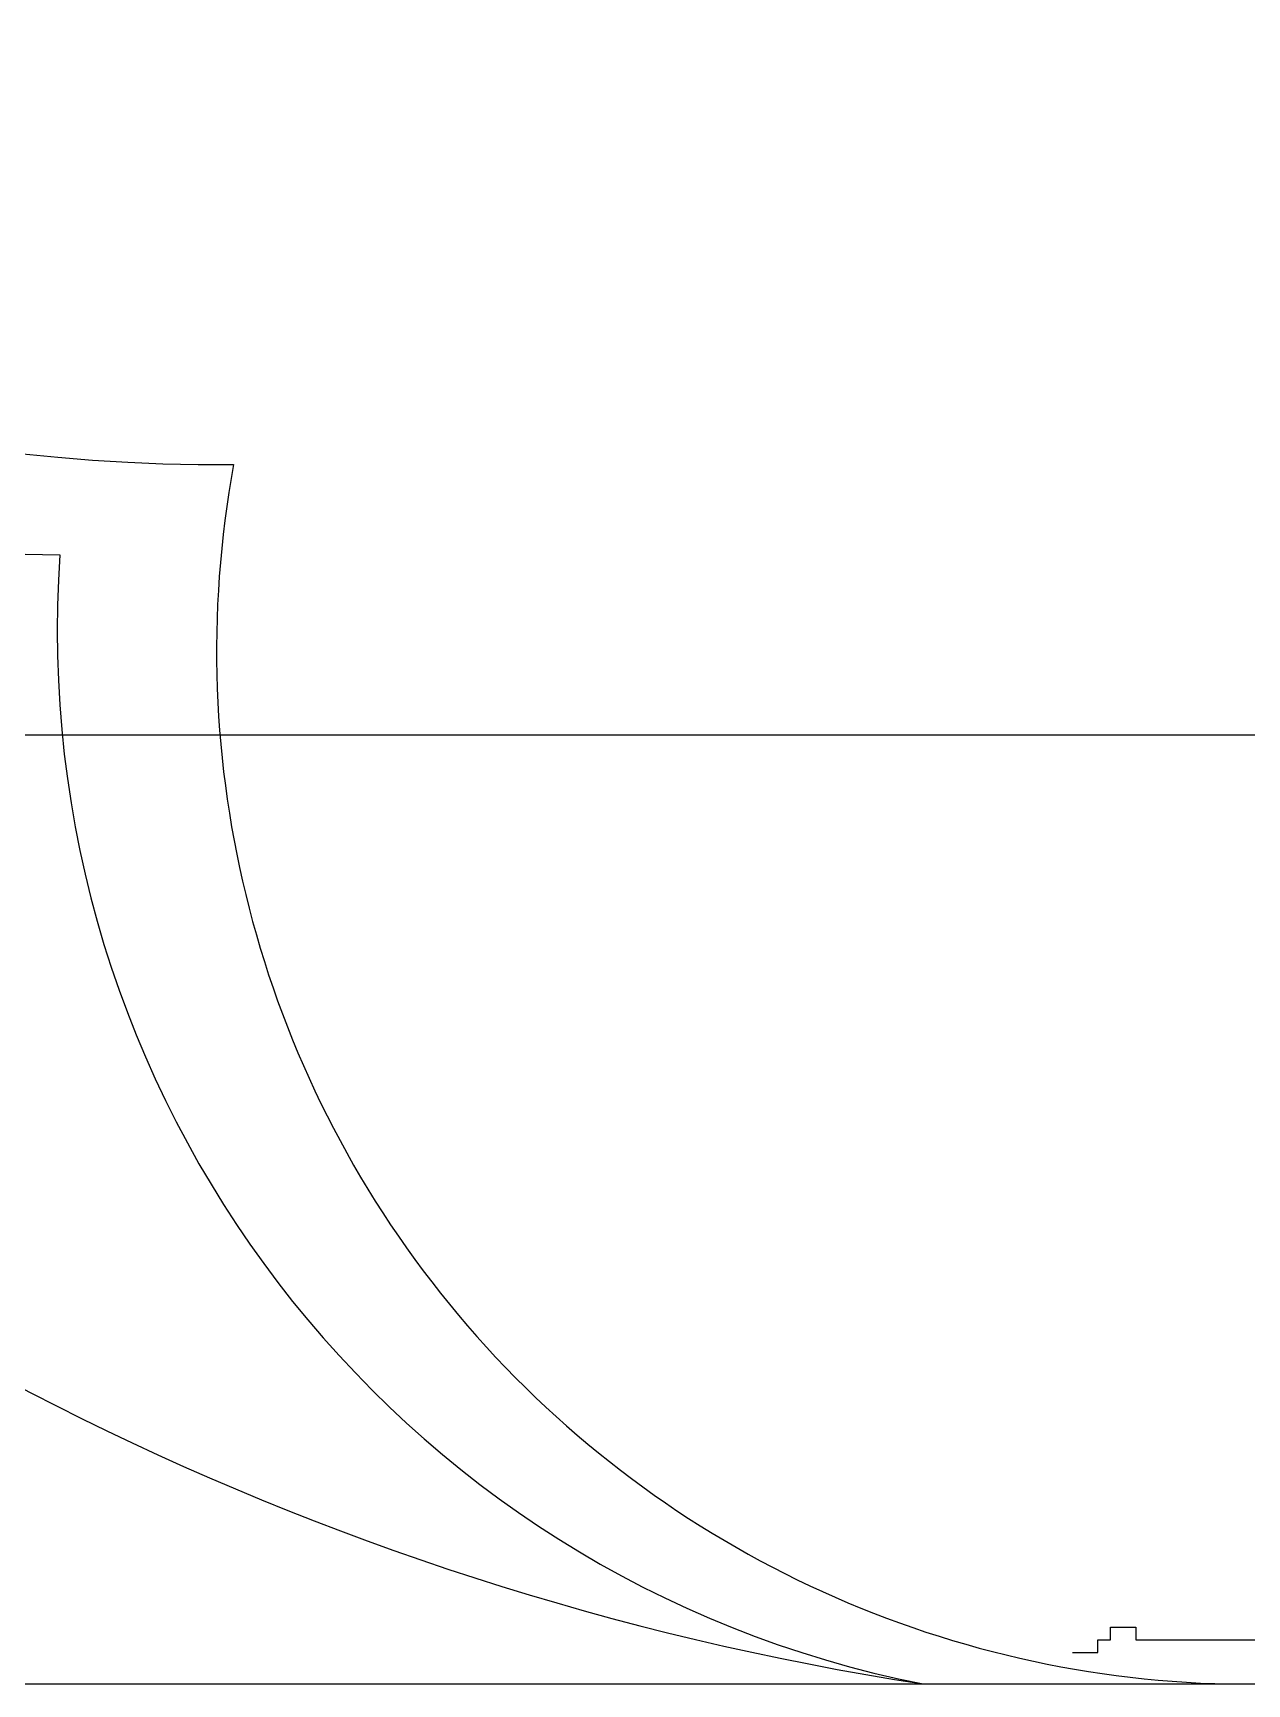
# Model space of a CAD drawing. Extents: x 182769.15 to 182771.38, y 101811.72 to 101812.21.
# Drawn here: x 182769.64489 to 182769.65134, y 101812.01278 to 101812.02155 of the extents above; entities that cross this region are included whole.
import ezdxf

# ---------------------------------------------------------------- set-up
doc = ezdxf.new("R2010")
doc.units = 0
doc.header["$MEASUREMENT"] = 0
doc.layers.add('iç yatay', color=3, linetype='Continuous')
doc.layers.add('tefriş', color=21, linetype='Continuous')

msp = doc.modelspace()

# ---------------------------------------------------------------- linework, layer by layer
at = {"layer": 'iç yatay'}
msp.add_line((182769.6349945448, 101812.0178203983), (182769.7167945448, 101812.0178203983), dxfattribs=at)
at = {"layer": 'tefriş'}
for p, q in [((182769.6506146273, 101812.0130110656), (182769.6506146273, 101812.0130783365)), ((182769.6506146273, 101812.0130783365), (182769.6507490496, 101812.0130783365)), ((182769.6507490496, 101812.0130783365), (182769.6507490496, 101812.0130110656)), ((182769.6505474188, 101812.0129438044), (182769.6505474188, 101812.0130110656)), ((182769.6505474188, 101812.0130110656), (182769.6506146273, 101812.0130110656)), ((182769.6507490496, 101812.0130110656), (182769.6518916262, 101812.0130110656)), ((182769.6504129965, 101812.0129438044), (182769.6505474188, 101812.0129438044)), ((182769.6387945448, 101812.0127763264), (182769.6719945448, 101812.0127763264))]:
    msp.add_line(p, q, dxfattribs=at)
at = {"layer": 'tefriş', "color": 8}
for centre, radius, start, end in [((182769.6459026557, 101812.0290922033), 0.009836941862609753, 202.1942036994305, 270.3198416155504), ((182769.6513572832, 101812.0182649559), 0.005489803109035651, 169.605896172774, 268.8152545955733)]:
    msp.add_arc(centre, radius, start, end, dxfattribs=at)
at = {"layer": 'tefriş'}
for centre, radius, start, end in [((182769.6519700894, 101812.0279960998), 0.01540001183752633, 189.7945059710071, 261.2254422525828), ((182769.6451320011, 101812.0273415798), 0.008565944078112222, 193.263302948552, 269.3567464093339), ((182769.6507262988, 101812.0183729326), 0.005704733915134639, 175.9466266744286, 258.8268172356276)]:
    msp.add_arc(centre, radius, start, end, dxfattribs=at)

doc.saveas('drawing.dxf')
